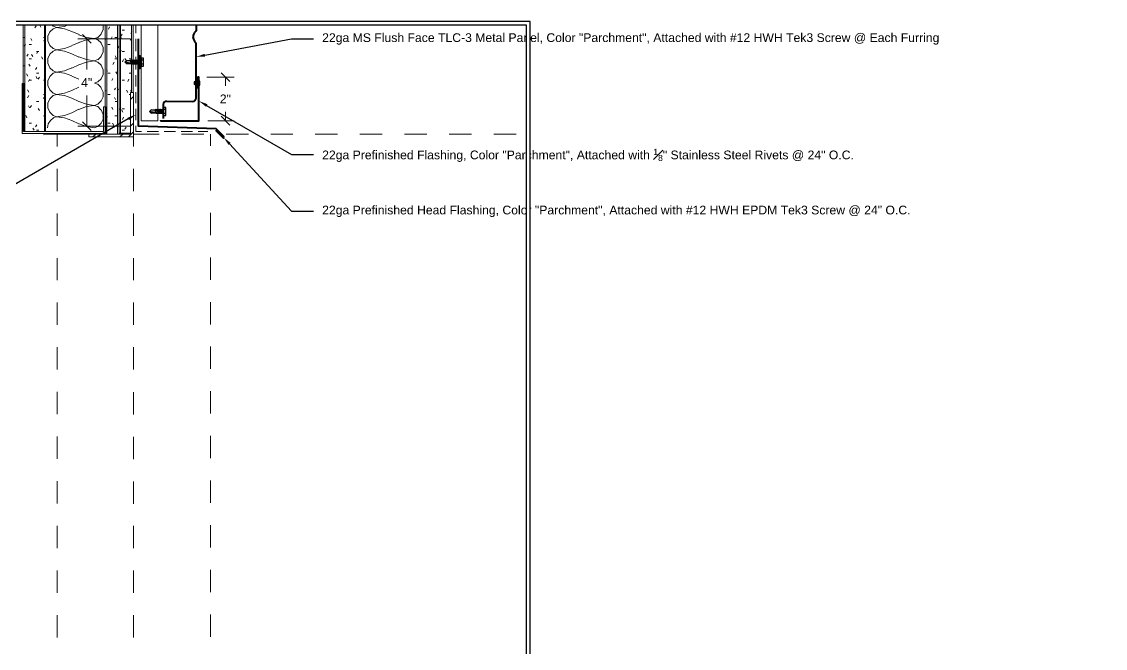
# Model space of a CAD drawing. Header units: inches. Extents: x -293 to 39679, y -468 to 488.
# Drawn here: x 773.83 to 823.5, y 16.75 to 45.5 of the extents above; entities that cross this region are included whole.
import ezdxf
from ezdxf import colors
from ezdxf.entities.mleader import LeaderData, LeaderLine
from ezdxf.enums import TextEntityAlignment as Align
from ezdxf.math import Vec2, Vec3

# ---------------------------------------------------------------- set-up
doc = ezdxf.new("R2010")
doc.units = ezdxf.units.IN
doc.header["$MEASUREMENT"] = 0
doc.linetypes.add('PHANTOM2', pattern=[1.25, 0.625, -0.125, 0.125, -0.125, 0.125, -0.125])
doc.layers.get('Defpoints').update_dxf_attribs({"color": 3})
doc.layers.add('NSE-Border', color=156, linetype='Continuous', plot=False)
for name, color, linetype, lineweight in [('NSE-By_Others', 252, 'Continuous', 0), ('NSE-Call-Outs', 51, 'Continuous', 13), ('NSE-Dimensions', 51, 'Continuous', 13), ('NSE-Flashing 01', 2, 'Continuous', 40), ('NSE-Furring 01', 30, 'Continuous', 18), ('NSE-Hardware', 111, 'Continuous', 25), ('NSE-Panels 01', 1, 'Continuous', 40), ('NSE-Title', 51, 'Continuous', 9), ('NSE-Underlayment', 6, 'PHANTOM2', 13)]:
    doc.layers.add(name, color=color, linetype=linetype, lineweight=lineweight)
doc.layers.add('NSE-Detail Border', color=7, linetype='Continuous')
doc.styles.add('004 - NSSM - Standard', font='arial.ttf', dxfattribs={"height": 0.4})
doc.styles.add('008 - NSSM - Standard', font='arial.ttf', dxfattribs={"height": 0.8})
doc.styles.add('Anno - NSSM - Standard', font='arial.ttf', dxfattribs={"height": 0.1})
doc.dimstyles.new('004 - NSSM - Standard', dxfattribs={"dimtxt": 0.4, "dimasz": 0.4, "dimexe": 0.4, "dimexo": 0.4, "dimgap": 0.4, "dimtad": 0, "dimtih": 1, "dimtoh": 1, "dimdec": 4, "dimzin": 3, "dimdsep": 46, "dimlunit": 4, "dimtxsty": '004 - NSSM - Standard', "dimblk": 'OBLIQUE', "dimcen": 0.4, "dimclrd": 51, "dimclre": 51, "dimclrt": 256, "dimadec": 0, "dimazin": 0, "dimtfac": 0.7, "dimtdec": 4, "dimtmove": 1, "dimatfit": 2, "dimfxl": 1, "dimtfill": 1, "dimtfillclr": 11, "dimfrac": 1, "dimtolj": 1, "dimtzin": 0, "dimlwd": 0, "dimlwe": 0, "dimarcsym": 0})
doc.dimstyles.get("Standard").update_dxf_attribs({"dimtxt": 0.18, "dimasz": 0.18, "dimexe": 0.18, "dimexo": 0.0625, "dimgap": 0.09, "dimtad": 0, "dimtih": 1, "dimtoh": 1, "dimdec": 4, "dimzin": 0, "dimdsep": 46, "dimtxsty": 'Standard', "dimcen": 0.09, "dimadec": 0, "dimazin": 0, "dimtfac": 1, "dimtdec": 4, "dimtofl": 0, "dimtmove": 0, "dimatfit": 3, "dimfxl": 1, "dimtolj": 1, "dimtzin": 0, "dimarcsym": 0})

# ---------------------------------------------------------------- blocks, each defined once
blk = doc.blocks.new('*U4')
blk.add_wipeout([(8.13, 1.129), (8.13, 0), (0, 0), (0, 11.313), (8.172, 11.313), (8.172, 0), (8.13, 0), (8.13, 11.271), (0.042, 11.271), (0.042, 1.129)])
at = {"layer": 'Defpoints', "ltscale": 0.0625}
blk.add_lwpolyline([(0.042, 1.129), (8.13, 1.129), (8.13, 11.271), (0.042, 11.271)], close=True, dxfattribs=at)
at = {"layer": 'Defpoints'}
blk.add_circle((0.625, 0.567), 0.312, dxfattribs=at)
at = {"layer": 'NSE-Border', "ltscale": 0.0625}
blk.add_lwpolyline([(0, 0), (8.172, 0), (8.172, 11.313), (0, 11.313)], close=True, dxfattribs=at)
at = {"layer": 'NSE-Title'}
blk.add_line((0.938, 0.567), (7.922, 0.567), dxfattribs=at)
at = {"layer": 'Defpoints', "style": '008 - NSSM - Standard'}
blk.add_attdef('DETAIL_NUMBER', text='', height=0.218, dxfattribs=at).set_placement((0.625, 0.567), align=Align.MIDDLE_CENTER)
at = {"layer": 'NSE-Title', "style": '004 - NSSM - Standard'}
blk.add_text('ARCH REF:', height=0.1341, dxfattribs=at).set_placement((1.636, 0.46), align=Align.MIDDLE_CENTER)
for tag, p in [('DETAIL_DESCRIPTION', (1.129, 0.62)), ('ARCH_REF', (2.197, 0.388))]:
    blk.add_attdef(tag, p, '', height=0.134, dxfattribs=at)
blk = doc.blocks.new('*U68')
blk.add_lwpolyline([(3.523, -0.187), (3.859, -0.523, 1), (3.903, -0.479), (3.549, -0.125), (0, 0), (0, 4)], format="xyb")
blk = doc.blocks.new('*U72')
blk.add_lwpolyline([(0, 0), (0, 0), (0, 1.765), (1.969, 1.765, -1), (1.969, 1.702), (1.469, 1.702)], format="xyb")
blk = doc.blocks.new('_Oblique')
at = {"color": 0, "linetype": 'ByBlock', "lineweight": -2}
blk.add_line((-0.5, -0.5), (0.5, 0.5), dxfattribs=at)
blk = doc.blocks.new('*D67')
at = {"layer": 'Defpoints', "color": 0, "transparency": 16777216}
for p in [(781.925, 42.958), (781.957, 40.958), (783.168, 40.958)]:
    blk.add_point(p, dxfattribs=at)
at = {"layer": 'NSE-Dimensions', "color": 51, "lineweight": 0, "transparency": 16777216}
for p, q in [((782.325, 42.958), (783.568, 42.958)), ((783.168, 42.958), (783.168, 42.559)), ((783.168, 40.958), (783.168, 41.357)), ((782.357, 40.958), (783.568, 40.958))]:
    blk.add_line(p, q, dxfattribs=at)
at = {"layer": 'NSE-Dimensions', "color": 51, "lineweight": 0, "transparency": 16777216, "xscale": 0.4, "yscale": 0.4, "zscale": 0.4}
for p, rotation in [((783.168, 42.958), 90), ((783.168, 40.958), 270)]:
    blk.add_blockref('_Oblique', p, dxfattribs=dict(at, rotation=rotation))
at = {"layer": 'NSE-Dimensions', "transparency": 16777216, "insert": (783.168, 41.958), "char_height": 0.4, "attachment_point": 5, "style": '004 - NSSM - Standard', "bg_fill": 3, "box_fill_scale": 1.25, "bg_fill_color": 256, "bg_fill_true_color": 13158600, "bg_fill_transparency": 0}
blk.add_mtext('\\A1;2"', dxfattribs=at)
blk = doc.blocks.new('*D69')
at = {"layer": 'Defpoints', "color": 0, "transparency": 16777216}
for p in [(779.19, 44.708), (776.813, 40.708), (779.19, 40.708)]:
    blk.add_point(p, dxfattribs=at)
at = {"layer": 'NSE-Dimensions', "color": 51, "lineweight": 0, "transparency": 16777216}
for p, q in [((778.79, 44.708), (776.413, 44.708)), ((776.813, 44.708), (776.813, 43.308)), ((776.813, 40.708), (776.813, 42.108)), ((778.79, 40.708), (776.413, 40.708))]:
    blk.add_line(p, q, dxfattribs=at)
at = {"layer": 'NSE-Dimensions', "color": 51, "lineweight": 0, "transparency": 16777216, "xscale": 0.4, "yscale": 0.4, "zscale": 0.4}
for p, rotation in [((776.813, 44.708), 90), ((776.813, 40.708), 270)]:
    blk.add_blockref('_Oblique', p, dxfattribs=dict(at, rotation=rotation))
at = {"layer": 'NSE-Dimensions', "transparency": 16777216, "insert": (776.813, 42.708), "char_height": 0.4, "attachment_point": 5, "style": '004 - NSSM - Standard', "bg_fill": 3, "box_fill_scale": 1.25, "bg_fill_color": 256, "bg_fill_true_color": 13158600, "bg_fill_transparency": 0}
blk.add_mtext('\\A1;4"', dxfattribs=at)
blk = doc.blocks.new('*U55')
for p, q in [((-0.061, 0.09), (0.028, 0.09)), ((-0.061, -0.09), (0.028, -0.09))]:
    blk.add_line(p, q)
for points in [[(0.028, 0.181), (-0.061, 0.181, 0.414214), (-0.073, 0.168), (-0.073, -0.168, 0.414214), (-0.061, -0.18), (0.028, -0.18)], [(-0.073, 0.103, 0.414214), (-0.061, 0.09, 0.414214), (-0.073, 0.078)], [(-0.073, -0.078, 0.414214), (-0.061, -0.09, 0.414214), (-0.073, -0.103)]]:
    blk.add_lwpolyline(points, format="xyb")
blk.add_lwpolyline([(0.052, 0.196), (0.028, 0.196), (0.028, -0.196), (0.052, -0.196)], close=True)
at = {"has_arrowhead": 0}
for points in [[(0.052, 0.08), (0.594, 0.08), (0.677, 0), (0.594, -0.08), (0.052, -0.08), (0.052, 0.08)], [(0.078, 0.08), (0.085, 0.108), (0.143, -0.108), (0.151, -0.08)], [(0.14, 0.08), (0.148, 0.108), (0.206, -0.108), (0.213, -0.08)], [(0.203, 0.08), (0.21, 0.108), (0.268, -0.108), (0.276, -0.08)], [(0.265, 0.08), (0.273, 0.108), (0.331, -0.108), (0.338, -0.08)], [(0.328, 0.08), (0.335, 0.108), (0.393, -0.108), (0.401, -0.08)], [(0.594, 0.08), (0.437, 0.046), (0.391, 0), (0.437, -0.046), (0.594, -0.08)], [(0.437, 0.046), (0.677, 0)], [(0.052, 0), (0.081, -0.108), (0.088, -0.08)]]:
    blk.add_leader(points, dimstyle='Standard', override={"dimasz": 0, "dimgap": 0, "dimldrblk": 'None'}, dxfattribs=at)
blk = doc.blocks.new('*U56')
for p, q in [((-0.167, 0.09), (-0.077, 0.09)), ((-0.054, 0.185), (-0.028, 0.309)), ((-0.167, -0.09), (-0.077, -0.09)), ((-0.054, -0.175), (-0.028, -0.309))]:
    blk.add_line(p, q)
for points in [[(-0.077, 0.18), (-0.167, 0.18, 0.414214), (-0.179, 0.168), (-0.179, -0.168, 0.414214), (-0.167, -0.18), (-0.077, -0.18)], [(-0.179, 0.103, 0.414214), (-0.167, 0.09, 0.414214), (-0.179, 0.078)], [(-0.179, -0.078, 0.414214), (-0.167, -0.09, 0.414214), (-0.179, -0.103)]]:
    blk.add_lwpolyline(points, format="xyb")
for points in [[(-0.054, 0.196), (-0.077, 0.196), (-0.077, -0.196), (-0.054, -0.196)], [(-0.028, -0.309), (-0.028, 0.309), (0, 0.309), (0, -0.309)]]:
    blk.add_lwpolyline(points, close=True)
blk.add_lwpolyline([(0, -0.29), (0.052, -0.29), (0.052, 0.29), (0, 0.29)])
at = {"has_arrowhead": 0}
for points in [[(0.052, 0.08), (0.594, 0.08), (0.677, 0), (0.594, -0.08), (0.052, -0.08), (0.052, 0.08)], [(0.078, 0.08), (0.085, 0.108), (0.143, -0.108), (0.151, -0.08)], [(0.14, 0.08), (0.148, 0.108), (0.206, -0.108), (0.213, -0.08)], [(0.203, 0.08), (0.21, 0.108), (0.268, -0.108), (0.276, -0.08)], [(0.265, 0.08), (0.273, 0.108), (0.331, -0.108), (0.338, -0.08)], [(0.328, 0.08), (0.335, 0.108), (0.393, -0.108), (0.401, -0.08)], [(0.594, 0.08), (0.437, 0.046), (0.391, 0), (0.437, -0.046), (0.594, -0.08)], [(0.437, 0.046), (0.677, 0)], [(0.052, 0), (0.081, -0.108), (0.088, -0.08)]]:
    blk.add_leader(points, dimstyle='Standard', override={"dimasz": 0, "dimgap": 0, "dimldrblk": 'None'}, dxfattribs=at)
blk = doc.blocks.new('*U73')
at = {"color": 0}
blk.add_line((0.227, 0.062), (0.277, 0.062), dxfattribs=at)
blk.add_line((0.227, 0.062), (0.277, 0.062), dxfattribs=at)
blk.add_line((0.277, -0.063), (0.277, 0.062))
for points in [[(0.052, 0.112), (0.052, -0.112), (0.052, -0.112), (0.052, 0.112), (0.038, 0.112, 0.308793), (0.006, 0.062), (0.006, -0.063, 0.308793), (0.038, -0.112), (0.052, -0.112), (0.052, -0.112)], [(0.227, -0.063), (0.227, 0.062, 0.931975), (0.177, 0.062), (0.177, -0.063, 1), (0.227, -0.06)]]:
    blk.add_lwpolyline(points, format="xyb", dxfattribs=at)
blk.add_lwpolyline([(0.227, -0.063), (0.277, -0.063)], close=True, dxfattribs=at)
at = {"has_arrowhead": 0}
for points in [[(0.177, 0.062), (0.052, 0.062)], [(0.177, -0.063), (0.052, -0.063)]]:
    blk.add_leader(points, dimstyle='Standard', override={"dimasz": 0, "dimgap": 0, "dimtad": 0, "dimldrblk": 'None'}, dxfattribs=at)

msp = doc.modelspace()

# ---------------------------------------------------------------- linework, layer by layer
at = {"layer": 'NSE-By_Others'}
for points in [[(773.90639, 45.33241), (773.90639, 40.4556)], [(773.97521, 45.33241), (773.97521, 40.4556)], [(774.49392, 45.31189), (774.43954, 45.21632)], [(774.71152, 45.243), (774.65715, 45.33857)], [(774.87496, 45.33241), (774.87496, 40.4556)], [(774.92954, 40.45463), (774.92954, 45.33241)], [(775.23299, 45.33241), (775.2714, 45.29737)], [(775.27071, 45.29855), (775.43547, 45.231)], [(775.43428, 45.22961), (775.27121, 45.17526)], [(775.78842, 45.17526), (775.43428, 45.22961)], [(775.43455, 45.23084), (775.79041, 45.28521)], [(775.78973, 45.28404), (775.91037, 45.33241)], [(777.56228, 45.33241), (777.56228, 45.12106)], [(777.65899, 45.33241), (777.65899, 40.33405)], [(777.72719, 45.33241), (777.72719, 40.33405)], [(777.8642, 45.25852), (777.80983, 45.16298)], [(778.23095, 45.33241), (778.23095, 40.33273)], [(778.29892, 45.33241), (778.29892, 40.38698)], [(778.29981, 40.33273), (778.29981, 45.33241)], [(778.36682, 40.38698), (778.36682, 45.33241)], [(778.87168, 42.25497), (778.87168, 45.33241)], [(778.93957, 42.25497), (778.93957, 45.33241)], [(773.90743, 44.78044), (773.9617, 44.78044)], [(774.30192, 44.62949), (774.24766, 44.72484)], [(774.83488, 44.78044), (774.93026, 44.78044)], [(775.02442, 44.8338), (775.02442, 44.61505)], [(775.1203, 45.03838), (775.02484, 44.83428)], [(775.27249, 45.17625), (775.12098, 45.03956)], [(776.13049, 45.05273), (775.7896, 45.17625)], [(776.45938, 44.90415), (776.1318, 45.05395)], [(776.79913, 44.77935), (776.45858, 44.90274)], [(776.79926, 44.67059), (777.15274, 44.72484)], [(777.15351, 44.72617), (776.79996, 44.78044)], [(777.15274, 44.72484), (777.31715, 44.67059)], [(777.31795, 44.78044), (777.15351, 44.72617)], [(777.46751, 44.92942), (777.31778, 44.7797)], [(777.56251, 45.12065), (777.46701, 44.92966)], [(777.67284, 44.68355), (777.65805, 44.7115)], [(777.98609, 44.80712), (777.93182, 44.71173)], [(778.10891, 44.78044), (778.21744, 44.78044)], [(778.4082, 44.72507), (778.35393, 44.82046)], [(778.43496, 44.92942), (778.38066, 44.83399)], [(778.43572, 45.10731), (778.54603, 45.10731)], [(778.85816, 44.61615), (778.80391, 44.7115)], [(778.88736, 45.05395), (778.83304, 44.95847)], [(774.00242, 44.4669), (773.94822, 44.37164)], [(774.18054, 44.45356), (774.28894, 44.45356)], [(774.90343, 44.69816), (774.84754, 44.60281)], [(775.02614, 44.61588), (775.12145, 44.41046)], [(775.12052, 44.41131), (775.2716, 44.27501)], [(775.43443, 44.20673), (775.27034, 44.15258)], [(775.27184, 44.27567), (775.43597, 44.20673)], [(775.78886, 44.15258), (775.43443, 44.20673)], [(775.43499, 44.20816), (775.7895, 44.26232)], [(775.78953, 44.26168), (776.13108, 44.39797)], [(776.13208, 44.39966), (776.45904, 44.54918)], [(776.4582, 44.5482), (776.8001, 44.67148)], [(777.31788, 44.67148), (777.46746, 44.5219)], [(777.46744, 44.52027), (777.56272, 44.31492)], [(777.56311, 44.31569), (777.56311, 44.09736)], [(777.78235, 44.45356), (777.89074, 44.45356)], [(778.28599, 44.28939), (778.23181, 44.38462)], [(774.12534, 44.0155), (774.06959, 43.92039)], [(774.17929, 43.79758), (774.28907, 43.79758)], [(774.34316, 43.90684), (774.28906, 43.98881)], [(774.50669, 44.12446), (774.6166, 44.12446)], [(774.57642, 44.14002), (774.52229, 44.04487)], [(774.79455, 43.7848), (774.73883, 43.87985)], [(775.0257, 43.81092), (775.0257, 43.59301)], [(775.1213, 44.00216), (775.0262, 43.81196)], [(775.27133, 44.15336), (775.12204, 44.00407)], [(776.13099, 44.03032), (775.78975, 44.15336)], [(776.45807, 43.87798), (776.13011, 44.02884)], [(776.79891, 43.75694), (776.45802, 43.87985)], [(777.15457, 43.7035), (776.79909, 43.75755)], [(777.31838, 43.75755), (777.15457, 43.7035)], [(777.46816, 43.90654), (777.31737, 43.75575)], [(777.56381, 44.09777), (777.46704, 43.90751)], [(778.10814, 43.79758), (778.21791, 43.79758)], [(778.16369, 43.84037), (778.10959, 43.93545)], [(778.39511, 44.19339), (778.34096, 44.11135)], [(778.43542, 44.12446), (778.54533, 44.12446)], [(778.50439, 43.75755), (778.45034, 43.66254)], [(778.61394, 43.71589), (778.55823, 43.81092)], [(778.76349, 43.79758), (778.87327, 43.79758)], [(773.90779, 43.4707), (773.96179, 43.4707)], [(774.22116, 43.45804), (774.16714, 43.55298)], [(774.52148, 43.40177), (774.46585, 43.30688)], [(775.02626, 43.593), (775.12121, 43.38836)], [(775.12085, 43.38843), (775.27135, 43.23793)], [(775.27146, 43.23944), (775.43496, 43.18549)], [(775.43496, 43.18549), (775.78975, 43.23944)], [(775.79049, 43.23931), (776.13074, 43.37508)], [(776.12936, 43.37349), (776.4567, 43.52407)], [(776.45806, 43.52578), (776.80029, 43.64859)], [(776.79974, 43.64791), (777.15351, 43.70196)], [(777.15351, 43.70196), (777.31729, 43.64791)], [(777.31773, 43.64859), (777.46838, 43.49795)], [(777.46755, 43.49739), (777.56247, 43.29282)], [(777.5634, 43.29281), (777.5634, 43.07532)], [(777.76687, 43.22464), (777.7129, 43.31949)], [(778.06817, 43.63525), (778.01414, 43.54028)], [(774.11076, 43.0068), (774.05683, 43.10158)], [(774.19477, 42.84363), (774.13926, 42.74894)], [(774.17978, 42.81472), (774.28915, 42.81472)], [(774.54779, 42.88454), (774.49389, 42.97927)], [(774.50752, 43.14382), (774.61702, 43.14382)], [(774.64373, 42.95259), (774.58983, 42.85786)], [(774.83435, 42.81472), (774.92903, 42.81472)], [(775.02485, 42.78804), (775.02485, 42.56933)], [(775.1211, 42.97927), (775.02636, 42.78817)], [(775.27135, 43.13048), (775.12263, 42.98013)], [(775.43575, 43.18385), (775.27065, 43.12991)], [(775.78882, 43.12991), (775.43575, 43.18385)], [(776.13099, 43.00791), (775.79106, 43.13048)], [(776.4578, 42.85567), (776.13109, 43.00596)], [(776.7998, 42.73453), (776.45859, 42.85697)], [(777.15508, 42.68082), (776.79933, 42.73467)], [(777.31826, 42.73467), (777.15508, 42.68082)], [(777.46826, 42.88366), (777.31805, 42.73344)], [(777.56294, 43.07489), (777.46817, 42.88372)], [(777.7828, 43.14382), (777.89067, 43.14382)], [(778.01318, 42.897), (777.95767, 42.80229)], [(778.20435, 43.10238), (778.14877, 43.19719)], [(778.43533, 42.81472), (778.54469, 42.81472)], [(778.75078, 42.85697), (778.69527, 42.76228)], [(778.76343, 43.14382), (778.87293, 43.14382)], [(773.85214, 40.37356), (773.85214, 42.66574)], [(773.85214, 42.66574), (773.9484, 42.66574)], [(773.9484, 42.66574), (773.9484, 40.45514)], [(774.15268, 42.2694), (774.0989, 42.36554)], [(775.02589, 42.57012), (775.12048, 42.36626)], [(775.12066, 42.36554), (775.27059, 42.21562)], [(775.7898, 42.21665), (776.13198, 42.33886)], [(776.13092, 42.33814), (776.45701, 42.50119)], [(776.45902, 42.50337), (776.79994, 42.62571)], [(776.79968, 42.62524), (777.15372, 42.67908)], [(777.15372, 42.67908), (777.31687, 42.62524)], [(777.31866, 42.62571), (777.46873, 42.47564)], [(777.4671, 42.4745), (777.56328, 42.26909)], [(777.56311, 42.26993), (777.56311, 42.05164)], [(777.68646, 42.33886), (777.65876, 42.28509)], [(778.13629, 42.44782), (778.0825, 42.36632)], [(778.25941, 42.37832), (778.20398, 42.4745)], [(778.69636, 42.25606), (778.64095, 42.3522)], [(778.87258, 42.40557), (778.81717, 42.30941)], [(778.95462, 42.25659), (778.81779, 42.25659)], [(778.81779, 42.25659), (778.81779, 40.34748)], [(778.95462, 40.21065), (778.95462, 42.25659)], [(773.90751, 42.16097), (773.96124, 42.16097)], [(774.1525, 42.10538), (774.09715, 42.00932)], [(774.50859, 41.83409), (774.61755, 41.83409)], [(774.88994, 42.06535), (774.83459, 41.96931)], [(774.83566, 42.16097), (774.93011, 42.16097)], [(775.0251, 41.76516), (775.0251, 41.54729)], [(775.122, 41.95639), (775.026, 41.76602)], [(775.27094, 42.10538), (775.12116, 41.9556)], [(775.27154, 42.21656), (775.43604, 42.16118)], [(775.43489, 42.16097), (775.27206, 42.1056)], [(775.78987, 42.1056), (775.43489, 42.16097)], [(775.43604, 42.16118), (775.79109, 42.21656)], [(776.13052, 41.98328), (775.78864, 42.10538)], [(776.45858, 41.83337), (776.12988, 41.98308)], [(776.8001, 41.71212), (776.45857, 41.83409)], [(777.46776, 41.86077), (777.31813, 41.71114)], [(777.56311, 42.05201), (777.4687, 41.86157)], [(777.78134, 42.16097), (777.89044, 42.16097)], [(778.13677, 41.9293), (778.08144, 42.02533)], [(778.1093, 41.83409), (778.21827, 41.83409)], [(778.76323, 42.16097), (778.81859, 42.16097)], [(778.81772, 41.92862), (778.95445, 42.06535)], [(774.19429, 41.54697), (774.13903, 41.64286)], [(774.27502, 41.6562), (774.22138, 41.56031)], [(774.6442, 41.42472), (774.59059, 41.52056)], [(775.0266, 41.54724), (775.12083, 41.34254)], [(775.12154, 41.34266), (775.27088, 41.19332)], [(775.78958, 41.19262), (776.13206, 41.31598)], [(776.13026, 41.31427), (776.45833, 41.47831)], [(776.45783, 41.47711), (776.79906, 41.60061)], [(776.79902, 41.60094), (777.15333, 41.6562)], [(777.15498, 41.65652), (776.8006, 41.71179)], [(777.15333, 41.6562), (777.31748, 41.60094)], [(777.31916, 41.71179), (777.15498, 41.65652)], [(777.31741, 41.60061), (777.4669, 41.45112)], [(777.46764, 41.45162), (777.56346, 41.247)], [(777.5638, 41.24705), (777.5638, 41.02798)], [(777.57612, 40.45476), (777.57612, 41.58727)], [(777.57612, 41.58727), (777.68499, 41.58727)], [(777.68499, 41.58727), (777.68499, 40.37352)], [(778.01353, 41.47806), (777.95829, 41.57392)], [(778.38104, 41.56058), (778.32743, 41.46473)], [(778.46315, 41.35581), (778.40956, 41.45162)], [(778.43594, 41.50499), (778.54477, 41.50499)], [(773.90719, 41.17811), (773.96072, 41.17811)], [(774.07054, 41.09573), (774.01537, 41.19145)], [(774.18031, 40.85124), (774.28887, 40.85124)], [(774.52014, 40.76896), (774.46668, 40.67339)], [(774.83515, 41.17811), (774.92924, 41.17811)], [(775.05332, 40.81121), (775.01282, 40.63462)], [(775.14855, 40.97354), (775.05291, 40.80981)], [(775.284, 41.09584), (775.14777, 40.97258)], [(775.27111, 41.19145), (775.43497, 41.13629)], [(775.43509, 41.13809), (775.28585, 41.09754)], [(775.43497, 41.13629), (775.78865, 41.19145)], [(775.79032, 41.08294), (775.43509, 41.13809)], [(776.13098, 40.95924), (775.78879, 41.0825)], [(776.45873, 40.80944), (776.1313, 40.96019)], [(776.79975, 40.68808), (776.45954, 40.81121)], [(777.46822, 40.83789), (777.31754, 40.68721)], [(777.56424, 41.02913), (777.46857, 40.8378)], [(777.7673, 41.15143), (777.71377, 41.05572)], [(777.78225, 40.85124), (777.89081, 40.85124)], [(778.05474, 40.7423), (777.99966, 40.83789)], [(778.10898, 41.17811), (778.21768, 41.17811)], [(778.49162, 41.1114), (778.45107, 41.01571)], [(778.81787, 40.70179), (778.95559, 40.83789)], [(777.68537, 40.37315), (773.85219, 40.37315)], [(773.9076, 40.45542), (777.57695, 40.45542)], [(773.96274, 40.64634), (773.90767, 40.72893)], [(774.39885, 40.52446), (774.3438, 40.61997)], [(774.50722, 40.52436), (774.61726, 40.52436)], [(774.83516, 40.30563), (775.4626, 40.33312)], [(775.20386, 40.33312), (776.90832, 40.33312)], [(775.4626, 39.7736), (775.4626, 40.33312)], [(777.15265, 40.63163), (776.79802, 40.68668)], [(777.6584, 40.34647), (776.90802, 40.34647)], [(776.90802, 40.34647), (776.90802, 40.21062)], [(777.09885, 40.21062), (777.23631, 40.34647)], [(777.31781, 40.68668), (777.15265, 40.63163)], [(777.65866, 40.33312), (778.30067, 40.33312)], [(778.29974, 40.38649), (778.81733, 40.38649)], [(778.81794, 40.34647), (778.30044, 40.34647)], [(778.32793, 40.21062), (778.46377, 40.34647)], [(778.43646, 40.52436), (778.5465, 40.52436)], [(778.61373, 40.66), (778.55868, 40.56447)], [(778.72263, 40.21074), (778.95397, 40.44208)], [(778.9556, 40.33312), (780.12802, 40.33312)], [(778.9556, 40.33312), (778.9556, 39.7736)], [(781.15167, 40.33312), (782.17369, 40.33312)], [(782.48893, 40.33312), (782.48893, 39.80194)], [(783.19733, 40.33312), (784.22098, 40.33312)], [(785.24462, 40.33312), (786.26665, 40.33312)], [(787.29029, 40.33312), (788.31393, 40.33312)], [(789.33752, 40.33312), (790.36117, 40.33312)], [(791.38475, 40.33312), (792.4084, 40.33312)], [(793.43198, 40.33312), (794.45563, 40.33312)], [(795.47921, 40.33312), (796.50286, 40.33312)], [(776.9094, 40.21082), (778.95574, 40.21082)], [(775.46133, 37.72596), (775.46133, 38.74988)], [(778.95425, 38.74988), (778.95425, 37.72596)], [(782.48755, 38.77656), (782.48755, 37.75414)], [(775.46224, 35.68021), (775.46224, 36.70412)], [(778.955, 36.70412), (778.955, 35.68021)], [(782.48813, 36.7308), (782.48813, 35.70839)], [(775.46264, 33.63459), (775.46264, 34.65835)], [(778.95481, 34.65835), (778.95481, 33.63459)], [(782.48735, 34.68504), (782.48735, 33.66117)], [(775.46197, 31.58689), (775.46197, 32.61037)], [(778.95467, 32.61037), (778.95467, 31.58689)], [(782.48782, 32.63927), (782.48782, 31.61568)], [(775.46129, 29.54152), (775.46129, 30.5646)], [(778.95409, 30.5646), (778.95409, 29.54152)], [(782.48893, 30.59351), (782.48893, 29.57031)], [(775.46158, 27.49628), (775.46158, 28.51884)], [(778.95489, 28.5055), (778.95489, 27.48299)], [(782.48684, 28.54552), (782.48684, 27.52286)], [(775.46223, 25.44963), (775.46223, 26.47307)], [(778.95611, 26.45973), (778.95611, 25.43634)], [(782.48744, 26.49976), (782.48744, 25.47621)], [(775.46265, 23.39098), (775.46265, 24.42731)], [(778.95341, 24.41175), (778.95341, 23.38915)], [(782.48839, 24.45399), (782.48839, 23.43123)], [(775.46261, 21.34279), (775.46261, 22.36598)], [(778.9541, 22.36598), (778.9541, 21.34279)], [(782.48905, 22.40823), (782.48905, 21.38487)], [(775.46204, 19.29659), (775.46204, 20.32022)], [(778.95434, 20.32022), (778.95434, 19.29659)], [(782.48705, 20.36024), (782.48705, 19.33644)], [(775.46237, 17.25201), (775.46237, 18.27445)], [(778.95498, 18.27445), (778.95498, 17.25201)], [(782.48798, 18.30114), (782.48798, 17.27858)]]:
    msp.add_lwpolyline(points, dxfattribs=at)
at = {"layer": 'NSE-Furring 01'}
for p, q in [((779.31457, 40.95812), (779.31457, 45.33241)), ((780.06671, 40.95812), (780.06671, 45.33241)), ((779.31457, 40.95812), (780.06671, 40.95812))]:
    msp.add_line(p, q, dxfattribs=at)
at = {"layer": 'NSE-Panels 01'}
for p, q in [((781.8317, 45.33241), (781.8317, 45.10001)), ((781.8317, 41.99752), (781.8317, 44.50341)), ((780.47245, 41.85392), (781.6704, 41.84015)), ((780.31671, 41.69528), (780.31671, 41.05946))]:
    msp.add_line(p, q, dxfattribs=at)
for centre, radius, start, end in [((780.4753, 41.69535), 0.1586, 91.029536, 180.024829), ((781.67304, 41.99894), 0.15867, 270.00976, 359.99024)]:
    msp.add_arc(centre, radius, start, end, dxfattribs=at)
for points in [[(781.8317, 45.11309), (781.8317, 45.06877), (781.68082, 44.95677), (781.68082, 44.80819)], [(781.68082, 44.80819), (781.68082, 44.64365), (781.82083, 44.53014), (781.8317, 44.5033)]]:
    msp.add_open_spline(points, degree=3, dxfattribs=at)
at = {"layer": 'NSE-Underlayment'}
for points in [[(779.06501, 44.97308), (779.06501, 45.33241)], [(779.06501, 44.14126), (779.06501, 44.71387)], [(779.06501, 43.30943), (779.06501, 43.88205)], [(779.06501, 43.05022), (779.06501, 42.5318)], [(779.06501, 42.27259), (779.06501, 41.75417)], [(779.06501, 41.49496), (779.06501, 40.97654)], [(779.06501, 40.71733), (779.06501, 40.45812), (779.32422, 40.45812)], [(780.10185, 40.45812), (779.58343, 40.45812)], [(780.87948, 40.45812), (780.36106, 40.45812)], [(781.65711, 40.45812), (781.13869, 40.45812)], [(781.91632, 40.45812), (782.36863, 40.45812)]]:
    msp.add_lwpolyline(points, dxfattribs=at)

# ---------------------------------------------------------------- block references
at = {"layer": 'NSE-Flashing 01'}
msp.add_blockref('*U68', (779.18957, 40.70812), dxfattribs=at)
at = {"layer": 'NSE-Flashing 01', "xscale": -1, "rotation": 270}
msp.add_blockref('*U72', (780.19171, 40.95812), dxfattribs=at)
at = {"layer": 'NSE-Hardware', "rotation": 180}
for name, p in [('*U56', (779.24119, 43.64537)), ('*U55', (780.36832, 41.37721))]:
    msp.add_blockref(name, p, dxfattribs=at)

# ---------------------------------------------------------------- leaders
at = {"layer": 'NSE-Call-Outs'}
ml = msp.add_multileader_mtext('Standard', dxfattribs=at)
ml.set_content('22ga MS Flush Face TLC-3 Metal Panel, Color "Parchment", Attached with #12 HWH Tek3 Screw @ Each Furring', color=256, style='Anno - NSSM - Standard')
ml.set_leader_properties(color=51)
ml.build(insert=Vec2(0, 0))
ml.multileader.update_dxf_attribs({"dogleg_length": 0.25, "arrow_head_size": 0.4, "scale": 4})
ctx = ml.context
ctx.base_point, ctx.scale, ctx.char_height, ctx.arrow_head_size, ctx.landing_gap_size, ctx.plane_origin = Vec3(787.20425, 44.70768), 4, 0.4, 0.4, 0.4, Vec3(781.96301, 43.32627)
notes = []
notes.append((ctx, [(0, (1, 1, 0), (786.20425, 44.70768), (1, 0), 1, [(0, [(781.8317, 43.88467)], 0, [])])]))
ctx.mtext.insert, ctx.mtext.width, ctx.mtext.flow_direction = Vec3(787.60425, 44.96648), 8.1935011, 5
ml = msp.add_multileader_mtext('Standard', dxfattribs=at)
ml.set_content('22ga Prefinished Head Flashing, Color "Parchment", Attached with #12 HWH EPDM Tek3 Screw @ 24" O.C.', color=256, style='Anno - NSSM - Standard')
ml.set_leader_properties(color=51)
ml.build(insert=Vec2(0, 0))
ml.multileader.update_dxf_attribs({"dogleg_length": 0.25, "arrow_head_size": 0.4, "scale": 4})
ctx = ml.context
ctx.base_point, ctx.scale, ctx.char_height, ctx.arrow_head_size, ctx.landing_gap_size, ctx.plane_origin = Vec3(787.20425, 36.80014), 4, 0.4, 0.4, 0.4, Vec3(781.96301, 39.24882)
notes.append((ctx, [(0, (1, 1, 0), (786.20425, 36.80014), (1, 0), 1, [(0, [(783.09248, 40.18538)], 0, [])])]))
ctx.mtext.insert, ctx.mtext.width, ctx.mtext.flow_direction = Vec3(787.60425, 37.05893), 7.7912695, 5
for ctx, leaders in notes:
    for number, flags, end, landing, length, lines in leaders:
        leader = LeaderData()
        leader.index, (leader.has_last_leader_line, leader.has_dogleg_vector, leader.attachment_direction) = number, flags
        leader.last_leader_point, leader.dogleg_vector, leader.dogleg_length = Vec3(end), Vec3(landing), length
        for number, points, colour, breaks in lines:
            line = LeaderLine()
            line.index, line.vertices, line.color, line.breaks = number, Vec3.list(points), colors.encode_raw_color(colour), breaks
            leader.lines.append(line)
        ctx.leaders.append(leader)

# ---------------------------------------------------------------- next in the draw order: dimensions: what is measured, and where the dimension line sits
at = {"layer": 'NSE-Dimensions'}
dim = msp.add_linear_dim(base=(776.81339, 40.70812), p1=(779.18957, 44.70812), p2=(779.18957, 40.70812), angle=90, dimstyle='004 - NSSM - Standard', dxfattribs=at)
dim.commit()
dim.dimension.update_dxf_attribs({"geometry": '*D69', "text_midpoint": (776.81339, 42.70812)})
dim = msp.add_linear_dim(base=(783.1681509544, 40.9581231996), p1=(781.9254534514, 42.9580731996), p2=(781.9567027216, 40.9581231996), angle=90, dimstyle='004 - NSSM - Standard', dxfattribs=at)
dim.commit()
dim.dimension.update_dxf_attribs({"geometry": '*D67', "text_midpoint": (783.1681509544, 41.958101705), "dimtype": 160})

# ---------------------------------------------------------------- next in the draw order: block references
at = {"layer": 'NSE-Hardware', "rotation": 180}
msp.add_blockref('*U73', (782.00832, 42.67698), dxfattribs=at)

# ---------------------------------------------------------------- next in the draw order: leaders
at = {"layer": 'NSE-Call-Outs'}
ml = msp.add_multileader_mtext('Standard', dxfattribs=at)
ml.set_content('\\A1;22ga Prefinished Flashing, Color "Parchment", Attached with {\\H0.7x;\\S1#8;}" Stainless Steel Rivets @ 24" O.C.', color=256, style='Anno - NSSM - Standard')
ml.set_leader_properties(color=51)
ml.build(insert=Vec2(0, 0))
ml.multileader.update_dxf_attribs({"dogleg_length": 0.25, "arrow_head_size": 0.4, "scale": 4})
ctx = ml.context
ctx.base_point, ctx.scale, ctx.char_height, ctx.arrow_head_size, ctx.landing_gap_size, ctx.plane_origin = Vec3(787.20425, 39.40823), 4, 0.4, 0.4, 0.4, Vec3(781.96301, 41.85692)
notes = []
notes.append((ctx, [(0, (1, 1, 0), (786.20425, 39.40823), (1, 0), 1, [(0, [(781.96301, 41.85692)], 0, [])])]))
ctx.mtext.insert, ctx.mtext.width, ctx.mtext.flow_direction = Vec3(787.60425, 39.66703), 8.9742828, 5
for ctx, leaders in notes:
    for number, flags, end, landing, length, lines in leaders:
        leader = LeaderData()
        leader.index, (leader.has_last_leader_line, leader.has_dogleg_vector, leader.attachment_direction) = number, flags
        leader.last_leader_point, leader.dogleg_vector, leader.dogleg_length = Vec3(end), Vec3(landing), length
        for number, points, colour, breaks in lines:
            line = LeaderLine()
            line.index, line.vertices, line.color, line.breaks = number, Vec3.list(points), colors.encode_raw_color(colour), breaks
            leader.lines.append(line)
        ctx.leaders.append(leader)

# ---------------------------------------------------------------- next in the draw order: block references
at = {"layer": 'NSE-Detail Border', "xscale": 4, "yscale": 4, "zscale": 4}
msp.add_blockref('*U4', (764.45238, 0.25), dxfattribs=at).add_auto_attribs({'DETAIL_DESCRIPTION': 'Section - HVAC Opening Flashing @ Doghouse', 'ARCH_REF': 'F3/A501-N', 'DETAIL_NUMBER': '07'})

# ---------------------------------------------------------------- next in the draw order: leaders
at = {"layer": 'NSE-Call-Outs'}
ml = msp.add_multileader_mtext('Standard', dxfattribs=at)
ml.set_content('WrapShield SA', color=256, style='Anno - NSSM - Standard')
ml.set_leader_properties(color=51)
ml.build(insert=Vec2(0, 0))
ml.multileader.update_dxf_attribs({"dogleg_length": 0.25, "arrow_head_size": 0.4, "scale": 4})
ctx = ml.context
ctx.base_point, ctx.scale, ctx.char_height, ctx.arrow_head_size, ctx.landing_gap_size, ctx.plane_origin = Vec3(766.43897, 37.16951), 4, 0.4, 0.4, 0.4, Vec3(776.26331, 39.61819)
ctx.text_align_type = 2
notes = []
notes.append((ctx, [(0, (1, 1, 0), (772.02206, 37.16951), (-1, 0), 1, [(0, [(779.06501, 41.23575)], 0, [])])]))
ctx.mtext.insert, ctx.mtext.width, ctx.mtext.alignment, ctx.mtext.flow_direction = Vec3(770.62206, 37.42503), 7.2332494, 3, 5
for ctx, leaders in notes:
    for number, flags, end, landing, length, lines in leaders:
        leader = LeaderData()
        leader.index, (leader.has_last_leader_line, leader.has_dogleg_vector, leader.attachment_direction) = number, flags
        leader.last_leader_point, leader.dogleg_vector, leader.dogleg_length = Vec3(end), Vec3(landing), length
        for number, points, colour, breaks in lines:
            line = LeaderLine()
            line.index, line.vertices, line.color, line.breaks = number, Vec3.list(points), colors.encode_raw_color(colour), breaks
            leader.lines.append(line)
        ctx.leaders.append(leader)

doc.saveas('drawing.dxf')
